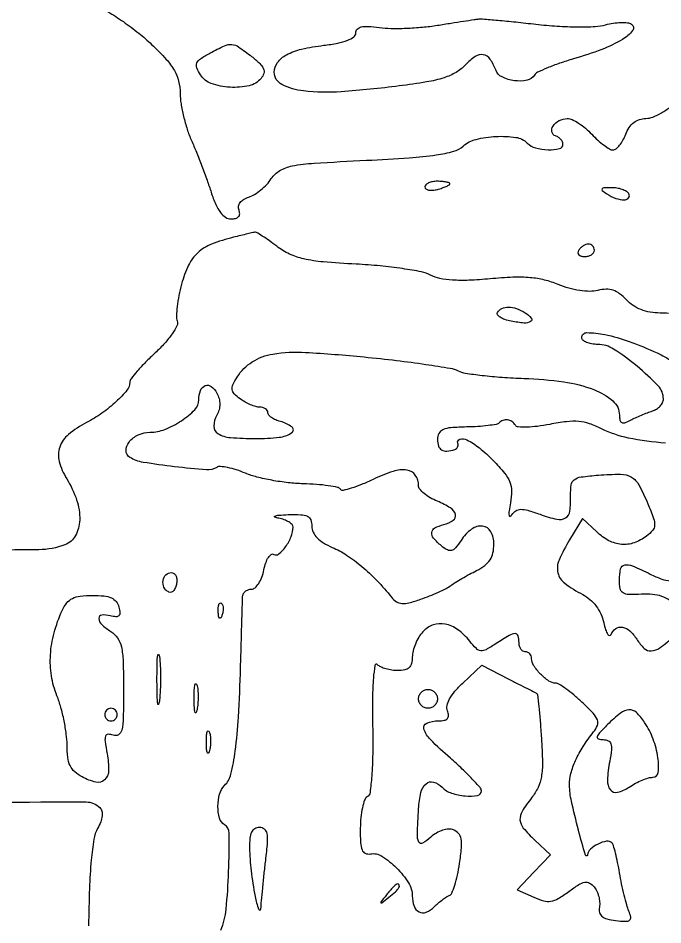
# Model space of a CAD drawing. Extents: x 0 to 5034, y 0 to 2560.
# Drawn here: x 192.2 to 294.9, y 1103.5 to 1248 of the extents above; entities that cross this region are included whole.
import ezdxf

# ---------------------------------------------------------------- set-up
doc = ezdxf.new("R2010")
doc.units = 0

msp = doc.modelspace()

# ---------------------------------------------------------------- linework, layer by layer
for points in [[(206.515001, 1249.048079, -0.016), (208.966304, 1247.44662, -0.015802), (211.415818, 1245.614089, -0.022147), (213.472981, 1243.816415, -0.016733), (215.798348, 1241.441528, -0.053731), (217.107862, 1239.660655, -0.073738), (217.780167, 1237.974833, -0.056271), (218.017967, 1236, 0.037935), (218.153728, 1234.373011, 0.019139), (218.557625, 1232.353125, 0.018891), (219.136967, 1230.287224, 0.026606), (219.818648, 1228.5, -0.008567), (220.597006, 1226.661335, -0.004961), (221.472538, 1224.426563, -0.004957), (222.306448, 1222.167066, -0.008306), (222.956746, 1220.25, 0.023854), (223.676141, 1218.327823, 0.058901), (224.427586, 1217.025947, 0.087963), (225.237183, 1216.265399, 0.145692), (226.128675, 1216, 0.062119), (226.85825, 1216.090992, 0.148642), (227.320406, 1216.370085, 0.179053), (227.498565, 1216.818682, 0.097836), (227.396294, 1217.409658, -0.130954), (227.330404, 1218.029046, -0.122966), (227.577903, 1218.615827, -0.097561), (228.135432, 1219.117221, -0.057714), (228.95432, 1219.485502, 0.061563), (229.866007, 1219.903954, 0.033202), (230.873585, 1220.622746, 0.032508), (231.817197, 1221.503623, 0.043712), (232.540507, 1222.421477, -0.11617), (233.900052, 1223.712244, -0.084546), (235.858841, 1224.448327, -0.032401), (239.356737, 1224.891367, -0.003321), (247.68586, 1225.346299, 0.005123), (254.524824, 1225.744554, 0.019179), (258.803327, 1226.203096, 0.02899), (261.60175, 1226.77935, 0.119189), (263.111234, 1227.600666, -0.124209), (265.152671, 1228.685382, -0.04811), (268.344782, 1229.151882, -0.047765), (271.48888, 1229.005614, -0.162265), (273.3, 1228.1, 0.13086), (274.629868, 1227.329435, 0.058257), (276.648496, 1227.027375, 0.06515), (278.432801, 1227.202731, 0.348883), (279, 1227.916667, 0.113938), (278.912327, 1228.296414, 0.069756), (278.654241, 1228.679315, 0.064164), (278.27295, 1229.007231, 0.065186), (277.822949, 1229.225684, -0.263868), (277.242654, 1229.870126, -0.205452), (277.422214, 1230.81307, -0.125498), (278.400962, 1231.684872, -0.120067), (279.694346, 1232, -0.108889), (280.457593, 1231.831788, -0.034259), (281.488213, 1231.265625, -0.032387), (282.584696, 1230.456751, -0.030773), (283.58758, 1229.5, 0.021235), (284.55328, 1228.542904, 0.025743), (285.538953, 1227.734375, 0.025728), (286.420163, 1227.1519, 0.133948), (286.977002, 1227, 0.173729), (287.454804, 1227.171183, 0.050649), (288.013664, 1227.734375, 0.044279), (288.557289, 1228.543096, 0.035016), (289, 1229.5, -0.05588), (289.556178, 1230.581581, -0.08003), (290.286975, 1231.371839, -0.0863), (291.18324, 1231.852868, -0.077201), (292.225249, 1232.027778, 0.092229), (293.298683, 1232.241073, 0.035286), (294.675107, 1232.90703, 0.033459), (296.104436, 1233.860046, 0.03502)], [(295.820178, 1200.939192, 0.022674), (294.479938, 1201, -0.044001), (292.904694, 1201.138894, -0.050048), (291.447579, 1201.55144, -0.052537), (290.163248, 1202.221539, -0.058793), (289.099478, 1203.123598, 0.044364), (288.027955, 1204.086589, 0.081953), (286.992068, 1204.625743, 0.086458), (285.876781, 1204.787312, 0.054375), (284.568943, 1204.60666, -0.065394), (283.293878, 1204.458987, -0.032937), (281.67687, 1204.590496, -0.030977), (279.933159, 1204.960211, -0.031496), (278.258421, 1205.541044, 0.039488), (276.066897, 1206.262126, 0.038849), (273.777249, 1206.634636, 0.030822), (271.031923, 1206.695031, 0.013316), (267.380871, 1206.452759, -0.012467), (264.016949, 1206.223803, -0.026394), (261.405037, 1206.249275, -0.034247), (259.389624, 1206.514807, -0.073113), (257.915159, 1207.045405, 0.074719), (256.463038, 1207.56273, 0.01169), (253.457187, 1208.077759, 0.012779), (249.856649, 1208.514675, 0.010832), (246.034288, 1208.796262, -0.008212), (240.806997, 1209.153818, -0.034311), (237.691426, 1209.635261, -0.054529), (235.452884, 1210.404171, -0.052698), (233.405609, 1211.645633, 0.007852), (232.190419, 1212.540434, 0.011815), (231.101048, 1213.278336, 0.00675), (230.173723, 1213.857454, 0.200615), (229.905609, 1213.897639, -0.002176), (229.628514, 1213.828991, -0.000114), (228.737898, 1213.612674, -0.00018), (227.678725, 1213.356075, -0.000131), (226.5, 1213.071287, 0.033954), (223.02654, 1211.978968, 0.090511), (220.824512, 1210.619498, 0.098771), (219.355473, 1208.647529, 0.045537), (218.246222, 1205.630782, 0.016511), (217.818753, 1203.791225, 0.01939), (217.539735, 1202.023274, 0.018656), (217.419169, 1200.527785, 0.102746), (217.548618, 1199.733898, -0.211802), (217.510191, 1198.981486, -0.034165), (216.741633, 1197.689883, -0.032377), (215.554204, 1196.190468, -0.022424), (214.033466, 1194.651291, 0.011915), (212.488407, 1193.151859, 0.016612), (211.184831, 1191.733725, 0.013025), (210.188518, 1190.511858, 0.166004), (210, 1189.959694, -0.174612), (209.545775, 1188.698678, -0.032869), (207.835594, 1186.889182, -0.03351), (205.564716, 1185.049429, -0.034177), (203.082826, 1183.542831, 0.053328), (200.230024, 1181.658213, 0.136615), (198.8269, 1179.645883, 0.152211), (198.745805, 1177.345269, 0.0718), (199.943294, 1174.591752, -0.057292), (201.531104, 1171.211273, -0.087881), (202.011294, 1168.019895, -0.118487), (201.343181, 1165.526872, -0.179326), (199.66988, 1164.064588, -0.088802), (195.478723, 1163.27513, -0.000503), (155.072019, 1162.950409, -0.000631)], [(224.495055, 1102.649075, 0.076003), (225.339286, 1105.954168, 0.01581), (225.740011, 1111.948155, 0.009313), (225.841512, 1118.0946, 0.259369), (225.085556, 1119.447123, -0.1875), (224.292982, 1120.497257, -0.069214), (224.034085, 1122.366606, -0.066929), (224.299355, 1124.330722, -0.1301), (225.089225, 1125.689225, 0.137558), (226.092355, 1127.474201, 0.025938), (226.793637, 1131.185943, 0.019859), (227.311028, 1136.606718, 0.006785), (227.641748, 1144.5, -0.00002), (227.752941, 1148.421808, -0.000028), (227.852737, 1151.929688, -0.000017), (227.937093, 1154.885471, -0.00037), (227.962434, 1155.75, -0.108169), (228.081962, 1156.226966, -0.096633), (228.392871, 1156.632812, -0.092457), (228.847146, 1156.905136, -0.089145), (229.375, 1157, 0.185829), (229.946305, 1157.219925, 0.065241), (230.526237, 1157.900718, 0.053817), (231.027309, 1158.892696, 0.040726), (231.363255, 1160.066276, -0.032443), (231.667452, 1161.199473, -0.060099), (232.078828, 1162.057262, -0.096913), (232.523893, 1162.525103, -0.301327), (232.938082, 1162.538268, 0.324272), (233.760877, 1162.598911, 0.063633), (234.825314, 1163.757701, 0.057289), (235.706004, 1165.364299, 0.097049), (236, 1166.864708, 0.188231), (235.838761, 1167.277833, 0.065233), (235.339063, 1167.695569, 0.053671), (234.611189, 1168.055084, 0.040337), (233.75, 1168.294267, -0.046718), (233.106001, 1168.481997, -0.684758), (233.107174, 1168.648031, -0.074062), (233.736267, 1168.78543, -0.00772), (235.25, 1168.863818, -0.018518), (237.263622, 1168.862342, -0.105544), (238.295221, 1168.601046, -0.191087), (238.817821, 1168.022681, -0.08953), (239, 1167.01342, 0.112279), (239.214088, 1166.072068, 0.080275), (239.832764, 1165.182055, 0.063738), (240.850656, 1164.365914, 0.036709), (242.25, 1163.646012, -0.045124), (244.540621, 1162.418485, -0.029408), (246.94707, 1160.623285, -0.026856), (249.366094, 1158.354181, -0.022161), (251.696523, 1155.693646, 0.07915), (252.474593, 1154.986349, 0.128796), (253.316018, 1154.704111, 0.081438), (254.45811, 1154.813009, 0.018389), (256.330355, 1155.380598, 0.01243), (257.746527, 1155.907167, 0.011814), (259.159266, 1156.511921, 0.011846), (260.38228, 1157.105403, 0.040332), (261.133832, 1157.572515, -0.020603), (261.844776, 1158.054238, -0.007164), (262.906501, 1158.69066, -0.007102), (264.096966, 1159.358847, -0.008214), (265.25, 1159.96035, 0.045633), (266.54799, 1160.766206, 0.086517), (267.385502, 1161.66273, 0.090689), (267.846455, 1162.759429, 0.054305), (268, 1164.16898, 0.123653), (267.502578, 1166.149584, 0.246223), (266.200534, 1167.032432, 0.192283), (264.441388, 1166.551385, 0.084651), (262.759119, 1164.763734, -0.025176), (261.879594, 1163.573714, -0.153682), (261.247473, 1163.160473, -0.198055), (260.582885, 1163.238607, -0.046194), (259.637147, 1163.886178, -0.040744), (258.380805, 1165.114612, -0.208285), (258.094779, 1166.024764, -0.250547), (258.581848, 1166.741012, -0.05677), (260, 1167.289749, 0.082478), (261.531737, 1167.974444, 0.322843), (261.877212, 1168.888691, 0.191867), (261.096023, 1169.932685, 0.039165), (259, 1171, -0.033339), (257.851664, 1171.568016, -0.042153), (256.88125, 1172.246634, -0.047636), (256.202752, 1172.931018, -0.17317), (256, 1173.498876, 0.152819), (255.479632, 1175.161677, 0.210178), (254.161229, 1175.969791, 0.113138), (251.928286, 1175.768825, 0.034242), (248.752626, 1174.487394, -0.015206), (246.900325, 1173.656691, -0.024296), (245.26713, 1173.074205, -0.021102), (243.962438, 1172.738545, -0.316702), (243.553632, 1172.913222, 0.207326), (243.130469, 1173.207948, 0.013383), (241.617984, 1173.471842, 0.017746), (239.73982, 1173.680203, 0.012174), (237.598386, 1173.788764, -0.021957), (235.223741, 1173.955766, -0.016605), (232.638202, 1174.339463, -0.016875), (230.230174, 1174.863499, -0.036955), (228.441147, 1175.460144, 0.021184), (226.972825, 1176.001817, 0.027322), (225.582564, 1176.366341, 0.027156), (224.424915, 1176.538341, 0.163117), (223.840408, 1176.401367, -0.159147), (222.226817, 1176.010038, -0.009326), (217.130999, 1176.502662, -0.011895), (212.137437, 1177.200326, -0.098055), (209.999165, 1178.000516, -0.257842), (209.396127, 1179.072228, -0.173081), (209.868954, 1180.43078, -0.115237), (211.348304, 1181.587572, -0.108974), (213.218153, 1182, 0.095673), (215.577436, 1182.45561, 0.050964), (218.219534, 1183.842458, 0.051206), (220.359073, 1185.599446, 0.197754), (221, 1187.156591, -0.085519), (221.259284, 1188.661453, -0.219504), (222.012822, 1189.433297, -0.260011), (222.978918, 1189.293689, -0.10719), (223.865035, 1188.252185, -0.058056), (224.212523, 1187.370472, -0.06523), (224.329878, 1186.466913, -0.065962), (224.210307, 1185.572166, -0.061483), (223.861086, 1184.716257, 0.120172), (223.374328, 1182.964343, 0.272049), (224.009789, 1181.799566, 0.115924), (226.014971, 1181.158786, 0.019625), (230.059017, 1181, 0.02647), (233.806935, 1181.198551, 0.124786), (235.811336, 1181.939637, 0.517579), (235.823261, 1182.846886, 0.093505), (234, 1183.710251, -0.038887), (233.234516, 1183.975456, -0.050447), (232.5875, 1184.339118, -0.059916), (232.141258, 1184.740524, -0.181596), (232, 1185.116631, 0.146489), (231.89914, 1185.453503, 0.099146), (231.615519, 1185.74051, 0.083013), (231.191491, 1185.933975, 0.065693), (230.69113, 1186, -0.072282), (230.062861, 1186.091303, -0.028179), (229.235087, 1186.388754, -0.027179), (228.361441, 1186.816887, -0.030351), (227.572378, 1187.323417, -0.039608), (226.636466, 1188.128749, -0.163125), (226.310677, 1188.790176, -0.144991), (226.430171, 1189.561486, -0.029151), (227.103529, 1190.794169, -0.111689), (229.5101, 1193.223448, -0.102904), (232.799394, 1194.47114, -0.053598), (237.989837, 1194.73281, -0.010481), (247.330234, 1194.005751, -0.005078), (252.505024, 1193.440495, -0.006925), (257.156202, 1192.819123, -0.004745), (261.030274, 1192.20923, -0.076063), (262.286624, 1191.796412, 0.07953), (263.439626, 1191.426338, 0.009463), (266.107982, 1191.06953, 0.011102), (269.319364, 1190.773891, 0.008902), (272.786624, 1190.594148, -0.026951), (279.131456, 1190.035127, -0.056465), (283.919311, 1188.789205, -0.084457), (286.948855, 1186.99004, -0.219105), (287.993677, 1184.741526, 0.049327), (288.078976, 1183.909558, 0.237269), (288.364673, 1183.546465, 0.199641), (288.86816, 1183.524244, 0.035243), (289.75, 1183.918528, -0.014071), (290.547103, 1184.316206, -0.008821), (291.5, 1184.738307, -0.008852), (292.453686, 1185.121042, -0.015951), (293.25, 1185.395617, 0.066681), (293.919001, 1185.705117, 0.065903), (294.485937, 1186.18079, 0.071635), (294.869302, 1186.743482, 0.114254), (295, 1187.307982, 0.192773), (294.16723, 1189.387692, 0.028892), (290.813568, 1192.519986, 0.030717), (287.076044, 1195.257104, 0.143647), (284.543563, 1196, -0.040612), (283.56967, 1196.079234, -0.059997), (282.747172, 1196.317714, -0.0789), (282.188223, 1196.667784, -0.216749), (282, 1197.081581, -0.418446), (282.808976, 1197.878966, -0.046676), (285.662197, 1197.570438, -0.036676), (289.573657, 1196.4697, -0.022503), (294, 1194.636573, -0.029762), (296.428815, 1193.318705, -0.017154)], [(295.329477, 1180.263818, -0.029877), (289.424437, 1181.081454, -0.067486), (285.164916, 1182.550416, 0.035399), (283.231553, 1183.358937, 0.060193), (281.517967, 1183.715375, 0.051126), (279.583063, 1183.681855, 0.018933), (276.888263, 1183.254305, -0.017455), (274.948902, 1182.940735, -0.026071), (273.236579, 1182.815063, -0.024268), (271.885282, 1182.852091, -0.239768), (271.41433, 1183.138617, 0.104611), (270.876291, 1183.702398, 0.119483), (270.180542, 1183.966232, 0.120597), (269.446257, 1183.881105, 0.107903), (268.799501, 1183.466168, -0.156474), (268.381949, 1183.25145, -0.010952), (267.061588, 1183.061833, -0.014677), (265.446402, 1182.913829, -0.010489), (263.632835, 1182.839345, 0.014243), (261.156291, 1182.719004, 0.081259), (259.880723, 1182.407932, 0.170936), (259.238173, 1181.821273, 0.123684), (259, 1180.873177, 0.079172), (259.170391, 1179.803844, 0.18237), (259.6726, 1179.178732, 0.158474), (260.521374, 1178.989925, 0.056636), (261.75, 1179.25, 0.099038), (262.017143, 1179.402666, 0.097945), (262.20625, 1179.646875, 0.097945), (262.288153, 1179.944686, 0.099038), (262.25, 1180.25, -0.433267), (262.594143, 1180.886054, -0.179729), (263.683912, 1180.778341, -0.056634), (265.691562, 1179.499056, -0.029837), (267.877623, 1177.502465, -0.019803), (269.677255, 1175.497217, -0.076198), (270.535474, 1174.064541, -0.098385), (270.811812, 1172.638951, -0.046266), (270.62902, 1170.763114, 0.012083), (270.409871, 1169.450588, 0.067934), (270.405886, 1168.741001, 0.481475), (270.591178, 1168.629094, 0.162571), (270.877997, 1168.85935, -0.105685), (271.501977, 1169.486807, -0.142089), (272.264802, 1169.718852, -0.075576), (273.390683, 1169.562652, -0.014565), (275.351466, 1168.91755, 0.029583), (278.043546, 1168.120567, 0.19666), (279.397687, 1168.338662, 0.226919), (280.095976, 1169.412738, 0.039674), (280.222169, 1171.890755, -0.042046), (280.317837, 1173.609085, -0.200971), (280.809205, 1174.4357, -0.126996), (281.893952, 1174.875494, -0.013295), (284.643863, 1175.167954, -0.020179), (288.189123, 1175.306336, -0.131492), (289.896508, 1174.846969, -0.139748), (291.094583, 1173.60843, -0.023834), (292.516221, 1170.61542, -0.011514), (293.431654, 1168.274353, -0.097924), (293.604466, 1167.164732, -0.169505), (293.281879, 1166.348907, -0.052465), (292.305008, 1165.432269, -0.078579), (290.333511, 1164.375802, -0.105778), (288.329771, 1164.125398, -0.101), (286.330377, 1164.71718, -0.066374), (284.372561, 1166.119723), (282.116219, 1168.239446), (280.061848, 1164.869723, 0.034254), (278.378962, 1161.629354, 0.162644), (278.197689, 1159.576169, 0.175681), (279.288863, 1157.918712, 0.04139), (282.147864, 1156.134088, -0.060226), (283.296825, 1155.35543, -0.05398), (284.275353, 1154.298776, -0.052807), (285.023384, 1153.032732, -0.052507), (285.491355, 1151.635682, 0.021618), (285.792315, 1150.511309, 0.064204), (286.126534, 1149.788294, 0.226262), (286.424885, 1149.599354, 0.341636), (286.676825, 1149.75, -0.147645), (287.419832, 1150.694315, -0.200702), (288.467444, 1150.922901, -0.141001), (289.663432, 1150.328165, -0.067836), (290.767927, 1149, 0.06119), (291.948696, 1147.541264, 0.213752), (293.060548, 1147.139273, 0.139243), (294.430803, 1147.640925, 0.022076), (296.694236, 1149.440774)], [(296.029463, 1155.182349, 0.065797), (294.739593, 1155.838312, 0.062779), (293.276925, 1156.155679, 0.038899), (291.51671, 1156.174187, -0.018942), (289.483334, 1156.114459, -0.143366), (288.573928, 1156.389114, -0.20576), (288.12783, 1157.059946, -0.045278), (288, 1158.468674, -0.054001), (288.190025, 1160.223001, -0.300331), (288.83604, 1160.85128, -0.149991), (290.071063, 1160.715124, -0.013795), (292.899017, 1159.40049, 0.027316), (294.731803, 1158.607997, 0.075749), (296.103673, 1158.326629, 0.077736)], [(174.153864, 1123.009108, -0.000709), (203.035366, 1123.074221, -0.19913), (205.236398, 1122.163602, -0.140841), (205.545028, 1121.606044, -0.084068), (205.589276, 1120.843631, -0.063797), (205.364197, 1119.912561, -0.035931), (204.872005, 1118.857359, 0.08773), (204.274538, 1117.131452, 0.01645), (203.854792, 1113.800535, 0.014294), (203.565573, 1109.278576, 0.006414), (203.431848, 1103.325235, -0.011992)]]:
    msp.add_lwpolyline(points, format="xyb")
for points in [[(274.685099, 1247.043603, 0.012555), (278.060596, 1246.741093, 0.013806), (281.341676, 1246.620747, 0.013691), (284.149697, 1246.672219, 0.058464), (285.801177, 1246.942978, -0.030916), (287.010848, 1247.210294, -0.032694), (288.221797, 1247.319954, -0.034628), (289.268656, 1247.273566, -0.110462), (289.925745, 1247.045892, -0.451646), (290.101043, 1246.017143, -0.088254), (288.489537, 1244.617717, -0.043983), (285.195552, 1243.022005, -0.020077), (280.658361, 1241.503013, 0.011659), (278.463142, 1240.808946, 0.015822), (276.51861, 1240.074387, 0.012722), (274.957373, 1239.380419, 0.144368), (274.459466, 1238.934415, -0.20696), (273.272255, 1238.106303, -0.083285), (271.25424, 1238.03621, -0.082128), (269.297546, 1238.631543, -0.191825), (268.291557, 1239.75, 0.063781), (267.38798, 1241.482011, 0.201808), (266.305284, 1242.167295, 0.19215), (265.018769, 1241.888169, 0.057579), (263.466624, 1240.558487, -0.073552), (261.977233, 1239.362556, -0.055375), (260.05618, 1238.506806, -0.035639), (257.283752, 1237.836607, -0.010256), (252.915207, 1237.196783, -0.013092), (243.668918, 1236.280896, -0.045873), (237.68886, 1236.395321, -0.089712), (234.218476, 1237.430015, -0.282714), (233, 1239.412739, -0.164518), (233.51419, 1240.93316, -0.106298), (234.940501, 1242.151119, -0.067707), (237.367945, 1243.064148, -0.026673), (240.894124, 1243.673866, 0.017789), (243.130912, 1244.019846, 0.045138), (244.70984, 1244.472594, 0.069761), (245.684292, 1245.016079, 0.234866), (246, 1245.651109, -0.188564), (246.234579, 1246.251005, -0.151318), (246.839077, 1246.601091, -0.072349), (247.944303, 1246.689845, -0.018102), (249.75, 1246.507729, 0.030779), (251.573292, 1246.370397, 0.013228), (254.014062, 1246.401675, 0.013031), (256.619639, 1246.572139, 0.016788), (259, 1246.871156, -0.000698), (261.179412, 1247.216478, -0.000906), (263.178125, 1247.526602, -0.000677), (264.85432, 1247.781253, -0.008195), (265.5, 1247.867655, -0.049402), (266.194925, 1247.880103, -0.002166), (268.610623, 1247.673921, -0.003654), (271.476678, 1247.395659, -0.002599)], [(229.402779, 1241.897814, -0.022405), (230.719869, 1240.762715, -0.10205), (231.297443, 1239.938582, -0.17585), (231.341826, 1239.196592, -0.101428), (230.915193, 1238.397814, -0.166389), (229.005647, 1237.231485, -0.0696), (225.960972, 1236.988671, -0.069756), (222.976046, 1237.589643, -0.170263), (221.24919, 1238.972591, -0.04783), (220.682412, 1240.108952, -0.197106), (220.699093, 1240.861919, -0.144257), (221.260002, 1241.530687, -0.022311), (222.758643, 1242.432554, -0.015445), (225.088267, 1243.6049, -0.129632), (226.237278, 1243.811039, -0.131303), (227.332011, 1243.42204, -0.015997)], [(257, 1221.09362, 0.24384), (257.157535, 1220.789795, 0.106581), (257.5875, 1220.607123, 0.070464), (258.233678, 1220.575635, 0.040966), (259, 1220.710251, 0.016817), (259.766387, 1220.938458, 0.025621), (260.4125, 1221.192243, 0.023188), (260.897136, 1221.439563, 0.269386), (261, 1221.616631, 0.326917), (260.890445, 1221.766282, 0.029396), (260.4125, 1221.887385, 0.029316), (259.766644, 1221.972329, 0.018041), (259, 1222, 0.043375), (258.234359, 1221.933456, 0.063112), (257.5875, 1221.733751, 0.082769), (257.149557, 1221.440102, 0.206609)], [(286, 1220, 0.055643), (287.434617, 1219.284637, 0.088074), (288.783871, 1219.04511, 0.224569), (289.45743, 1219.363698, 0.320535), (289.5, 1220, 0.122282), (289.108156, 1220.382909, 0.048375), (288.419912, 1220.701752, 0.044123), (287.574963, 1220.916577, 0.041968), (286.690983, 1220.984687, 0.011327), (285.521535, 1220.950013, 0.230617), (285.220225, 1220.783207, 0.400385), (285.259195, 1220.524997, 0.021402)], [(281.5, 1211, 0.139169), (281.392057, 1210.620352, 0.191142), (281.521475, 1210.29375, 0.138808), (281.889346, 1210.073267, 0.066118), (282.440983, 1210, 0.062283), (283.037096, 1210.074545, 0.080552), (283.542039, 1210.29375, 0.097988), (283.879982, 1210.618621, 0.153634), (284, 1211, 0.092995), (283.928382, 1211.381732, 0.096318), (283.723586, 1211.70625, 0.099231), (283.418051, 1211.923444, 0.105429), (283.059017, 1212, 0.089642), (282.653442, 1211.926698, 0.053229), (282.2129, 1211.70625, 0.051032), (281.806203, 1211.382515, 0.06081)], [(272.97104, 1201.03906, -0.07281), (273.942099, 1200.205619, -0.465583), (273.854467, 1199.645972, -0.159858), (272.835234, 1199.410588, -0.024935), (270.761655, 1199.702654, -0.03346), (269.75086, 1199.967964, -0.062278), (268.988486, 1200.334333, -0.101473), (268.578309, 1200.735767, -0.29501), (268.570672, 1201.114349, -0.152036), (269.285784, 1201.73583, -0.10812), (270.333857, 1201.946426, -0.08369), (271.611167, 1201.708583, -0.053257)], [(217.323543, 1157.400758, -0.057172), (217.008079, 1156.795734, -0.160337), (216.634705, 1156.507162, -0.194905), (216.213824, 1156.526102, -0.089096), (215.75435, 1156.84565, -0.166888), (215.289608, 1157.796379, -0.144201), (215.470109, 1158.897456, -0.184695), (216.165772, 1159.554174, -0.240722), (217.025424, 1159.484287, -0.140905), (217.320303, 1159.159556, -0.078956), (217.478978, 1158.646061, -0.068155), (217.482694, 1158.028639, -0.05915)], [(208.256598, 1154.126771, -0.041893), (208.41474, 1153.216639, -0.221966), (208.246458, 1152.753542, -0.221966), (207.783361, 1152.58526, -0.041893), (206.873229, 1152.743402, 0.086494), (205.525693, 1152.855804, 0.402865), (205.061429, 1152.32165, 0.198185), (205.519587, 1151.352832, 0.044908), (207, 1150.232073, -0.106648), (208.050619, 1149.211813, -0.093701), (208.64796, 1147.80176, -0.045841), (208.931563, 1145.493189, -0.007654), (209, 1141.022911, -0.00524), (208.952265, 1136.467899, -0.049879), (208.718228, 1134.53725, -0.194809), (208.196481, 1133.78291, -0.241354), (207.358448, 1133.692692, 0.087519), (206.535767, 1133.852459, 0.328864), (206.132573, 1133.565694, 0.115043), (206.059657, 1132.739684, 0.011104), (206.389131, 1130.739288, -0.04878), (206.626422, 1128.04864, -0.206478), (205.986055, 1126.602086, -0.247406), (204.600793, 1126.230997, -0.067117), (202.404647, 1127.051031, -0.059738), (201.217238, 1127.882226, -0.100327), (200.49218, 1128.854538, -0.081442), (200.114149, 1130.177962, -0.028936), (200, 1132.148743, 0.032831), (199.885013, 1133.898076, 0.017859), (199.526938, 1136.022409, 0.017725), (199.006641, 1138.165689, 0.02676), (198.389575, 1139.984377, -0.056468), (197.514794, 1143.172538, -0.054084), (197.357487, 1146.523226, -0.050968), (197.930395, 1150.006871, -0.040693), (199.222538, 1153.589073, -0.060874), (199.957362, 1154.789959, -0.109531), (200.849693, 1155.514333, -0.087439), (202.107721, 1155.888723, -0.028713), (204.043884, 1156, -0.025372), (205.874121, 1155.907067, -0.079401), (207.061385, 1155.591312, -0.119866), (207.811614, 1155.012655, -0.105242)], [(224.683114, 1152.8125, -0.054073), (224.461564, 1152.395823, -0.470617), (224.279315, 1152.37858, -0.168741), (224.137993, 1152.670344, -0.018894), (224.078947, 1153.416667, -0.028489), (224.089945, 1154.112848, -0.077125), (224.200665, 1154.592839, -0.208169), (224.385309, 1154.77538, -0.296942), (224.604167, 1154.729167, -0.126455), (224.797407, 1154.402231, -0.060344), (224.876576, 1153.916927, -0.05415), (224.839148, 1153.359369, -0.051402)], [(256.667781, 1150.185395, 0.049798), (256.029242, 1149.320661, 0.035705), (255.489911, 1148.246056, 0.036264), (255.120726, 1147.136767, 0.062277), (255, 1146.171259, -0.06171), (254.873189, 1145.147698, -0.142874), (254.485177, 1144.486006, -0.136156), (253.78762, 1144.117546, -0.053881), (252.7, 1144, -0.036891), (251.749759, 1144.070207, -0.034346), (250.796562, 1144.279524, -0.036187), (249.975586, 1144.585894, -0.089415), (249.45, 1144.951571, 0.608086), (249.047617, 1144.824244, 0.023264), (248.798237, 1142.841601, 0.017679), (248.66263, 1139.708152, 0.006266), (248.683439, 1135.219451, -0.007587), (248.692415, 1130.719022, -0.015897), (248.535079, 1127.222689, -0.012816), (248.264103, 1124.5855, -0.226035), (247.811568, 1123.883543, 0.172646), (247.399169, 1123.368635, 0.029422), (247.053244, 1122.140501, 0.029108), (246.806172, 1120.585056, 0.022299), (246.711963, 1118.865663, 0.013928), (246.752543, 1116.574182, 0.083644), (247.003038, 1115.412947, 0.199699), (247.515565, 1114.88815, 0.145416), (248.335149, 1114.794139, -0.189372), (250.169602, 1114.42283, -0.053359), (252.480315, 1112.551803, -0.053364), (254.394683, 1110.169472, -0.143546), (255, 1108.104472, 0.082425), (255.273051, 1106.459371, 0.196291), (256.07232, 1105.541818, 0.217577), (257.216496, 1105.498252, 0.099067), (258.489814, 1106.346956, -0.017711), (259.122455, 1106.936299, -0.016989), (259.803835, 1107.487968, -0.017199), (260.437395, 1107.93287, -0.056911), (260.892542, 1108.160714, 0.208791), (261.292592, 1108.542538, 0.021623), (261.754164, 1109.792262, 0.023993), (262.185935, 1111.398634, 0.016913), (262.522215, 1113.238477, 0.013086), (262.830541, 1115.778663, 0.067414), (262.773986, 1117.191541, 0.134092), (262.36908, 1118.048891, 0.124785), (261.574571, 1118.609758, 0.106943), (260.785098, 1118.731766, 0.061794), (259.836105, 1118.555963, 0.055824), (258.853586, 1118.119389, 0.051519), (257.962755, 1117.466294, -0.049219), (256.634659, 1116.483224, -0.452699), (256.031543, 1116.677313, -0.111706), (255.805341, 1117.874326, -0.005262), (255.996259, 1122, -0.043108), (256.36485, 1124.561277, -0.151694), (257.196903, 1125.980768, -0.266123), (258.358113, 1126.239622, -0.121731), (259.733608, 1125.409249, 0.117777), (261.227397, 1124.491497, 0.05693), (263.438681, 1124.036995, 0.064811), (265.380701, 1124.115618, 0.365281), (266, 1124.85021, 0.183441), (265.807707, 1125.3567, 0.008609), (264.549271, 1126.726881, 0.01325), (262.953618, 1128.318613, 0.009046), (261.061347, 1130.044964, -0.014791), (257.886852, 1133.00864, -0.12109), (256.860105, 1134.686524, -0.392065), (257.307218, 1135.63833, -0.096383), (259.166006, 1136, 0.045965), (260.088067, 1136.084944, 0.164921), (260.596814, 1136.369937, 0.203905), (260.765394, 1136.860548, 0.073905), (260.602186, 1137.594304, -0.148665), (260.54072, 1138.45565, -0.069335), (260.941438, 1139.512621, -0.051987), (261.773872, 1140.717187, -0.02772), (263.028134, 1142.026281), (266.065874, 1144.863955), (270.282937, 1142.705181, -0.000121), (271.921289, 1141.865984, -0.000182), (273.351744, 1141.132182, -0.000073), (274.578656, 1140.502006, -0.004032), (274.808107, 1140.381762, -0.246504), (274.941208, 1140.185808, -0.001904), (275.157363, 1138.219308, -0.006374), (275.370372, 1135.933599, -0.00398), (275.564401, 1133.251418, -0.01096), (275.727319, 1129.405291, -0.045708), (275.563102, 1127.094249, -0.070439), (275.028393, 1125.383483, -0.055792), (274.006293, 1123.73513, 0.028227), (272.487816, 1121.562884, 0.15837), (272.155848, 1120.20345, 0.158518), (272.686415, 1118.909186, 0.028294), (274.510572, 1116.990068), (277.021144, 1114.631508), (274.366035, 1111.860171), (271.710926, 1109.088834), (274.378512, 1107.8734, 0.039295), (275.930991, 1107.308499, 0.108994), (277.084455, 1107.246964, 0.093879), (278.257307, 1107.676474, 0.024602), (279.931768, 1108.791433, -0.017083), (281.536049, 1109.894823, -0.096753), (282.496767, 1110.273441, -0.176343), (283.238242, 1110.148759, -0.090844), (283.969592, 1109.536639, -0.065758), (284.387943, 1108.871428, -0.043513), (284.691982, 1108.020324, -0.04335), (284.845289, 1107.124451, -0.062992), (284.810873, 1106.324189, 0.096029), (284.830782, 1105.44634, 0.166615), (285.204404, 1104.829137, 0.113345), (286.008412, 1104.420192, 0.032791), (287.387572, 1104.170303, 0.016863), (288.982276, 1104.042513, 0.167277), (289.617373, 1104.228749, 0.296822), (289.803449, 1104.698723, 0.04982), (289.503283, 1105.670303, -0.031225), (289.159195, 1106.653109, -0.00896), (288.749997, 1108.21378, -0.008979), (288.350754, 1109.994594, -0.009434), (288.022792, 1111.759586, 0.009074), (287.713903, 1113.428627, 0.012396), (287.371348, 1114.918892, 0.009249), (287.034755, 1116.138772, 0.125065), (286.800209, 1116.533125, 0.243609), (285.943829, 1116.805077, 0.071154), (284.586796, 1116.366652, 0.069194), (283.367951, 1115.545742, 0.197748), (282.932506, 1114.643011, -0.836547), (282.587822, 1114.601956, -0.010492), (281.465166, 1118.579372, -0.008951), (280.347901, 1123.220906, -0.049746), (280.044133, 1125.763569, -0.069766), (280.265702, 1127.604035, -0.04171), (281.007203, 1129.683758, -0.036347), (282.223201, 1131.917468, -0.026104), (283.882434, 1134.225078, 0.077941), (284.487225, 1135.281343, 0.186336), (284.483667, 1136.169919, 0.098272), (283.827407, 1137.197468, 0.01379), (282.026679, 1138.975078, 0.013767), (280.716009, 1140.133533, 0.018143), (279.456041, 1141.111429, 0.015735), (278.369329, 1141.842612, 0.141125), (277.822816, 1142, -0.154068), (276.744186, 1142.340446, -0.046929), (275.424497, 1143.463905, -0.047021), (274.333279, 1144.819452, -0.146998), (274, 1145.928571, 0.09221), (273.923923, 1146.337584, 0.096076), (273.70625, 1146.685268, 0.099376), (273.381541, 1146.917947, 0.106313), (273, 1147, -0.148195), (272.618646, 1147.115568, -0.098894), (272.29375, 1147.440625, -0.082425), (272.074694, 1147.926543, -0.064853), (272, 1148.5, 0.074593), (271.840328, 1149.564328, 0.343546), (271.362935, 1149.898803, 0.122375), (270.446238, 1149.621032, 0.010571), (268.358444, 1148.315292, -0.018045), (266.743277, 1147.33841, -0.151381), (265.91898, 1147.164966, -0.177194), (265.206127, 1147.503912, -0.026769), (264.143627, 1148.708792, 0.066979), (262.259858, 1150.527687, 0.110222), (260.241545, 1151.415881, 0.133776), (258.314905, 1151.278924, 0.125222)], [(214.729798, 1139.272304, -0.062969), (214.583963, 1138.648711, -0.78507), (214.449454, 1138.664364, -0.026082), (214.354021, 1139.993969, -0.004587), (214.32814, 1142.5, -0.004873), (214.349747, 1145.014488, -0.021409), (214.440431, 1146.495614, -0.613017), (214.577707, 1146.54838, -0.180442), (214.721732, 1146.272304, -0.02012), (214.847937, 1144.765662, -0.010546), (214.889785, 1142.88463, -0.010474), (214.851521, 1140.951761, -0.015806)], [(220.707261, 1137.761659, -0.082665), (220.54341, 1137.319562, -0.67161), (220.394187, 1137.339362, -0.053901), (220.284834, 1138.071102, -0.008901), (220.252183, 1139.5, -0.009782), (220.273069, 1140.938425, -0.038992), (220.37161, 1141.814362, -0.417468), (220.523779, 1141.916221, -0.285845), (220.68708, 1141.761659, -0.041951), (220.830983, 1140.934218, -0.020826), (220.880728, 1139.869594, -0.020511), (220.840609, 1138.754739, -0.028254)], [(259, 1139.5, -0.099038), (258.885486, 1138.927543, -0.097945), (258.559375, 1138.440625, -0.097945), (258.072457, 1138.114514, -0.099038), (257.5, 1138, -0.099038), (256.927543, 1138.114514, -0.097945), (256.440625, 1138.440625, -0.097945), (256.114514, 1138.927543, -0.099038), (256, 1139.5, -0.099038), (256.114514, 1140.072457, -0.097945), (256.440625, 1140.559375, -0.097945), (256.927543, 1140.885486, -0.099038), (257.5, 1141, -0.099038), (258.072457, 1140.885486, -0.097945), (258.559375, 1140.559375, -0.097945), (258.885486, 1140.072457, -0.099038)], [(206, 1137, 0.099038), (206.076342, 1136.618362, 0.097945), (206.29375, 1136.29375, 0.097945), (206.618362, 1136.076342, 0.099038), (207, 1136, 0.099038), (207.381638, 1136.076342, 0.097945), (207.70625, 1136.29375, 0.097945), (207.923658, 1136.618362, 0.099038), (208, 1137, 0.099038), (207.923658, 1137.381638, 0.097945), (207.70625, 1137.70625, 0.097945), (207.381638, 1137.923658, 0.099038), (207, 1138, 0.099038), (206.618362, 1137.923658, 0.097945), (206.29375, 1137.70625, 0.097945), (206.076342, 1137.381638, 0.099038)], [(286.091594, 1135.394514, 0.010038), (284.817402, 1134.075764, 0.115998), (284.464168, 1133.45477, 0.40562), (284.641044, 1133.1187, 0.079075), (285.386907, 1133, -0.105359), (286.211108, 1132.824376, -0.216226), (286.639811, 1132.340501, -0.104547), (286.725776, 1131.396148, -0.016974), (286.446195, 1129.564885, 0.032283), (286.078872, 1126.541499, 0.177643), (286.548902, 1124.996119, 0.306236), (287.689302, 1124.606038, 0.078985), (289.557416, 1125.445663, -0.023728), (290.566775, 1126.040585, -0.023056), (291.637513, 1126.543414, -0.023687), (292.618153, 1126.896462, -0.07469), (293.307398, 1127, 0.38022), (294.166563, 1127.763756, 0.066273), (294.13138, 1130.12312, 0.052701), (293.365798, 1133.089605, 0.056866), (292.009453, 1135.75, 0.055184), (290.694804, 1137.325632, 0.209275), (289.518181, 1137.758601, 0.154558), (288.158161, 1137.236274, 0.027289)], [(222.692991, 1131.269032, -0.087174), (222.51666, 1130.883358, -0.597527), (222.356533, 1130.900903, -0.080377), (222.235556, 1131.431793, -0.012823), (222.194949, 1132.5, -0.014395), (222.212705, 1133.580113, -0.052471), (222.315079, 1134.257153, -0.333666), (222.47713, 1134.386009, -0.31318), (222.655937, 1134.269032, -0.06278), (222.814405, 1133.671085, -0.030339), (222.872264, 1132.880008, -0.029507), (222.832894, 1132.036634, -0.037336)], [(229.074123, 1115.75, 0.023907), (229.331452, 1112.111546, 0.016272), (229.955561, 1108.008514, 0.043538), (230.527662, 1105.945481, 0.81304), (230.883526, 1106, -0.008659), (230.976219, 1107.306847, -0.002548), (231.163302, 1109.307812, -0.002558), (231.396748, 1111.556652, -0.002747), (231.647983, 1113.75, 0.009384), (231.941209, 1116.649884, 0.068061), (231.865902, 1118.045518, 0.185176), (231.440035, 1118.730829, 0.163578), (230.639291, 1119, 0.129825), (229.88801, 1118.801585, 0.15256), (229.387146, 1118.265663, 0.091243), (229.122101, 1117.296039, 0.026919)], [(250.872445, 1108.25, 0.001576), (249.99236, 1107.120493, 0.377591), (250, 1107, 0.377591), (250.120493, 1106.99236, 0.001576), (251.25, 1107.872445, 0.017685), (252.306759, 1108.76332, 0.065617), (252.869516, 1109.426111, 0.241985), (252.90695, 1109.806605, 0.307699), (252.622445, 1110, 0.184603), (252.410139, 1109.91885, 0.013803), (251.952641, 1109.485938, 0.017649), (251.425681, 1108.920402, 0.012436)]]:
    msp.add_lwpolyline(points, format="xyb", close=True)

doc.saveas('drawing.dxf')
